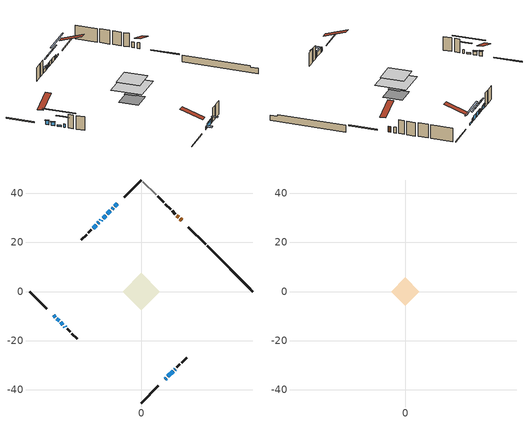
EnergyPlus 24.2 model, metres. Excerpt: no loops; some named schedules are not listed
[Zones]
conditioned space
 floor othersidecoefficients (Floor1 construction): -2.77,0 0,2.77 2.77,0 0,-2.77 z0.61
 floor adiabatic (AdiabaticFloorConstruction): -7.61,0 0,7.61 7.61,0 0,-7.61 z3.05
 floor foundation (Slab1 construction): -4.78,0 0,4.78 4.78,0 0,-4.78 z-1.83
 wall outside (RimJoist1 construction): 0,-45.35 6.96,-38.39 / -45.35,0 -38.39,-6.96 / 0,45.35 -6.96,38.39 / 26.16,19.19 19.2,26.15 z0.61:0.91
 wall outside (AdiabaticWallConstruction 1): 16.42,28.93 15.81,29.54 z0.61:2.64
 wall outside (AdiabaticWallConstruction): 9.74,-35.61 10.14,-35.21 / -17.22,28.14 -17.65,27.7 z0.61:1.53; 10.8,-34.56 12.95,-32.4 / -12.52,32.84 -13.81,31.54 / -14.47,30.89 -15.55,29.81 z0.61:2.13; -35.61,-9.74 -34.96,-10.39 / -16.2,29.15 -16.56,28.79 z0.61:2.14; -34.3,-11.05 -33.44,-11.91 / -11.33,34.02 -11.86,33.49 / -31.2,-14.16 -30.83,-14.52 / -18.31,27.05 -19.6,25.75 z0.61:1.83; -9.74,35.61 -10.68,34.67 / -32.79,-12.57 -31.85,-13.5 z0.61:1.17; 13.61,-31.74 13.79,-31.56 z0.61:2.64
 wall outside (Wall1 construction): 14.44,-30.91 15.73,-29.62 / -30.18,-15.17 -28.89,-16.46 / -20.26,25.1 -21.54,23.81 / 13.86,31.5 12.57,32.78 z0.61:5.49
 wall outside (Wall2 construction): 16.39,-28.97 18.5,-26.85 / -28.24,-17.11 -26.12,-19.23 / -22.2,23.15 -24.31,21.04 / 11.91,33.44 9.8,35.55 z0.61:5.49
 wall foundation (FoundationWall1 construction): 26.82,18.53,-1.83 26.82,18.53,0.61 43.5,1.85,0.61 43.5,1.85,0.05 45.35,0,0.05 45.35,0,-1.83
 wall othersidecoefficients (AdiabaticWallConstruction 1): 15.15,30.2 14.51,30.84 z0.61:2.64
 wall othersidecoefficients (Wall3 construction): 9.14,36.21 6.71,38.64 z0.61:5.49
 wall adiabatic (Wall4 construction): 6.05,39.3 0.66,44.7 z0.61:5.49
 window (WindowConstruction 9): 9.74,-35.61 10.14,-35.21 z0.61:1.52
 window (WindowConstruction 6): 10.8,-34.56 12.95,-32.4 z0.61:2.13
 window (WindowConstruction 7): -35.61,-9.74 -34.96,-10.39 z0.61:2.13
 window (WindowConstruction 8): -34.3,-11.05 -33.44,-11.91 z0.61:1.83
 window (WindowConstruction 12): -9.74,35.61 -10.68,34.67 z0.61:1.17
 window (WindowConstruction 13): -32.78,-12.57 -31.85,-13.5 z0.61:1.17
 window (WindowConstruction 10): 13.61,-31.74 13.79,-31.56 z0.61:2.64
 window (WindowConstruction 11): -11.33,34.02 -11.86,33.49 z0.61:1.83
 window (WindowConstruction): -12.52,32.84 -13.81,31.54 z0.61:2.13
 window (WindowConstruction 1): -14.47,30.89 -15.54,29.81 z0.61:2.13
 window (WindowConstruction 2): -16.2,29.15 -16.56,28.79 z0.61:2.13
 window (WindowConstruction 3): -31.2,-14.16 -30.84,-14.52 z0.61:1.83
 window (WindowConstruction 4): -17.22,28.13 -17.65,27.7 z0.61:1.52
 window (WindowConstruction 5): -18.31,27.05 -19.6,25.75 z0.61:1.83
 door (Door): 16.42,28.93 15.81,29.54 z0.61:2.64
 door inside (Door 1): 15.15,30.2 14.51,30.84 z0.61:2.64
 ceiling adiabatic (AdiabaticFloorConstruction): 0,-7.61 7.61,0 0,7.61 -7.61,0 z3.05
attic - vented
 floor to conditioned space (Floor2 construction Reversed): -5.72,0 0,5.72 5.72,0 0,-5.72 z5.49
 roof outside (Roof1 construction): 9.09,-36.26,5.49 3.51,-30.69,8.11 2.04,-32.16,8.11 7.62,-37.73,5.49; -36.26,-9.09,5.49 -30.69,-3.51,8.11 -32.16,-2.04,8.11 -37.73,-7.62,5.49; -9.09,36.26,5.49 -3.51,30.69,8.11 -2.04,32.16,8.11 -7.62,37.73,5.49; 17.07,28.28,5.49 11.5,22.7,8.11 12.97,21.24,8.11 18.54,26.81,5.49
shading: 10.35,-35 9.53,-35.82 11.04,-37.33 11.86,-36.51 z1.82; 13.09,-32.26 10.65,-34.7 10.94,-34.99 13.38,-32.55 z2.34; -34.82,-10.53 -35.75,-9.6 -36.04,-9.89 -35.11,-10.82 z2.34; -33.3,-12.05 -34.45,-10.91 -34.74,-11.2 -33.59,-12.34 z2.03; -14.27,31.08 -6.15,39.2 -6.44,39.49 -14.56,31.37 z6.25; -28.26,-17.09 -36.38,-8.97 -36.67,-9.27 -28.55,-17.38 z6.25; 14,-31.35 13.4,-31.96 14.9,-33.46 15.51,-32.86 z2.94; -15.68,29.68 -10.65,34.7 -10.94,34.99 -15.97,29.97 z4.77; -17.41,27.94 -12.6,32.75 -12.89,33.04 -17.7,28.23 z4.77; -18.43,26.92 -14.33,31.02 -14.63,31.31 -18.72,27.22 z4.77; -28.97,-16.38 -33.06,-12.29 -33.35,-12.58 -29.26,-16.67 z4.47; -17.79,27.56 -17.08,28.28 -17.37,28.57 -18.08,27.85 z1.73; -19.74,25.61 -18.16,27.19 -18.45,27.48 -20.03,25.9 z2.03
[Building]
Building 1: Terrain=Suburbs
[Site:Location]
Edmonton Intl AP_AB: Latitude {deg}=53.31; Longitude {deg}=-113.58; Time Zone {hr}=-7; Elevation {m}=723; Keep Site Location Information=Yes
[Site:GroundTemperature:Shallow]
-1.56185, -3.61833, -3.78302, -2.80711, 1.11059, 5.01004, 8.39065, 10.5322, 10.7141, 8.97234, 5.67794, 1.89811
[Site:WaterMainsTemperature]
Calculation Method=Schedule; Temperature Schedule=mains temperature schedule
[Material] Roughness=Rough; Thermal Absorptance=0.9
Name | Thickness {m} | Conductivity {W/m-K} | Density {kg/m3} | Specific Heat {J/kg-K} | Solar Absorptance | Visible Absorptance
asphalt or fiberglass shingles | 0.00635 | 0.162714 | 1121.4 | 1465.45 | 0.4 | 0.4
ceiling loosefill ins | 0.169333 | 0.0480833 | 16.02 | 1046.75 | 0.7 | 0.7
ceiling stud and cavity | 0.1397 | 0.0991714 | 65.682 | 1177.47 | 0.7 | 0.7
concrete 4.0 in. | 0.1016 | 1.803125 | 2242.8 | 837.4 | 0.7 | 0.7
concrete 8.0 in. | 0.2032 | 1.803125 | 2242.8 | 837.4 | 0.7 | 0.7
door material | 0.04445 | 0.053851 | 512.64 | 1214.23 | 0.7 | 0.7
door material 1 | 0.04445 | 0.060037 | 512.64 | 1214.23 | 0.7 | 0.7
exterior vertical ins | 0.07309 | 0.029427 | 32.04 | 1214.23 | 0.7 | 0.7
floor covering | 0.0127 | 0.0433444 | 54.468 | 1339.84 | 0.6 | 0.6
floor rigid ins; rim joist rigid ins; wall rigid ins | 0.051816 | 0.029427 | 32.04 | 1214.23 | 0.7 | 0.7
floor rigid ins 1; wall rigid ins 2 | 0.512978 | 0.029427 | 32.04 | 1214.23 | 0.7 | 0.7
floor stud and cavity | 0.1397 | 0.107811 | 92.3553 | 1139.71 | 0.7 | 0.7
floor stud and cavity 1 | 0.1397 | 1.75129 | 37.0049 | 1207.88 | 0.7 | 0.7
furniture material conditioned space 1 | 0.1524 | 0.115458 | 640.8 | 1214.23 | 0.6 | 0.6
gypsum board | 0.0127 | 0.160291 | 801 | 837.4 | 0.6 | 0.6
gypsum board 1 | 0.0127 | 0.160291 | 801 | 837.4 | 0.7 | 0.7
osb sheathing 0.5 in. | 0.0127 | 0.115458 | 512.64 | 1214.23 | 0.7 | 0.7
osb sheathing 0.75 in. | 0.01905 | 0.115458 | 512.64 | 1214.23 | 0.7 | 0.7
osb sheathing 2.0 in. | 0.0508 | 0.115458 | 512.64 | 1214.23 | 0.7 | 0.7
rim joist stud and cavity | 0.0508 | 0.0414762 | 125.044 | 1163.47 | 0.6 | 0.6
wall rigid ins 1 | 0.051816 | 0.029427 | 32.04 | 1214.23 | 0.4 | 0.4
wall stud and cavity | 0.1397 | 0.234041 | 139.0536 | 1170.24 | 0.7 | 0.7
wall stud and cavity 1 | 0.1397 | 0.222865 | 139.0536 | 1170.24 | 0.7 | 0.7
wall stud and cavity 2 | 0.1397 | 0.269365 | 139.0536 | 1170.24 | 0.7 | 0.7
wall stud and cavity 3 | 0.1397 | 0.176881 | 139.0536 | 1170.24 | 0.7 | 0.7
wall stud and cavity 4 | 0.0889 | 0.380278 | 52.3479 | 1209.89 | 0.7 | 0.7
wall stud and cavity 5 | 0.0889 | 0.391764 | 83.0341 | 1211.67 | 0.7 | 0.7
wood siding | 0.0254 | 0.102417 | 544.68 | 1172.36 | 0.4 | 0.4
wood siding 1; wood siding 2; wood siding 3 | 0.0254 | 0.102417 | 544.68 | 1172.36 | 0.7 | 0.7
[WindowMaterial:SimpleGlazingSystem]
Name | U-Factor {W/m2-K} | Solar Heat Gain Coefficient
WindowMaterial | 1.95153 | 0.46
WindowMaterial 1 | 1.97083 | 0.45
WindowMaterial 10 | 3.33639 | 0.51
WindowMaterial 11 | 3.310274 | 0.62
WindowMaterial 12 | 2.99401 | 0.52
WindowMaterial 2 | 2.2042 | 0.4
WindowMaterial 3 | 2.22464 | 0.4
WindowMaterial 4 | 3.0383 | 0.46
WindowMaterial 5 | 2.99685 | 0.54
WindowMaterial 6 | 2.95653 | 0.6
WindowMaterial 7 | 2.04862 | 0.44
WindowMaterial 8 | 2.98606 | 0.56
WindowMaterial 9 | 3.30687 | 0.6
[Construction]
AdiabaticFloorConstruction: floor stud and cavity 1, floor rigid ins 1, osb sheathing 0.75 in., floor covering
AdiabaticWallConstruction: wood siding 2, wall rigid ins 2, wall stud and cavity 4, gypsum board
AdiabaticWallConstruction 1: wood siding 3, wall rigid ins 2, wall stud and cavity 4, gypsum board
Door: door material
Door 1: door material 1
Floor1 construction: floor stud and cavity, floor rigid ins, osb sheathing 0.75 in., floor covering
Floor2 construction Reversed: gypsum board, ceiling stud and cavity, ceiling loosefill ins
FoundationWall1 construction: concrete 8.0 in., gypsum board 1
furniture construction conditioned space 1: furniture material conditioned space 1
PartitionWallConstruction: gypsum board, wall stud and cavity 5, gypsum board
RimJoist1 construction: wood siding 1, rim joist rigid ins, osb sheathing 2.0 in., rim joist stud and cavity
Roof1 construction: asphalt or fiberglass shingles
Slab1 construction: concrete 4.0 in.
Wall1 construction: wood siding, wall rigid ins, osb sheathing 0.5 in., wall stud and cavity, gypsum board
Wall2 construction: wood siding, wall rigid ins, osb sheathing 0.5 in., wall stud and cavity 1, gypsum board
Wall3 construction: wall rigid ins 1, osb sheathing 0.5 in., wall stud and cavity 2, gypsum board
Wall4 construction: wall rigid ins 1, osb sheathing 0.5 in., wall stud and cavity 3, gypsum board
WindowConstruction: WindowMaterial
WindowConstruction 1: WindowMaterial 1
WindowConstruction 10: WindowMaterial 10
WindowConstruction 11: WindowMaterial 11
WindowConstruction 12; WindowConstruction 13: WindowMaterial 12
WindowConstruction 2: WindowMaterial 2
WindowConstruction 3: WindowMaterial 3
WindowConstruction 4: WindowMaterial 4
WindowConstruction 5: WindowMaterial 5
WindowConstruction 6: WindowMaterial 6
WindowConstruction 7: WindowMaterial 7
WindowConstruction 8: WindowMaterial 8
WindowConstruction 9: WindowMaterial 9
[Zone] Multiplier=1; Part of Total Floor Area=Yes
Name | Volume {m3}
attic - vented | 27.939
conditioned space | 415.5
[Space]
Name | Zone | Volume {m3}
attic - vented 1 | attic - vented | 27.939
conditioned space 1 | conditioned space | 415.5
[ZoneInfiltration:EffectiveLeakageArea]
infil attic - vented 1: Zone or Space=attic - vented 1; Schedule=Always On Discrete; Effective Air Leakage Area {cm2}=2278.26; Stack Coefficient=0.000182719; Wind Coefficient=9.13297e-06
[ZoneMixing]
whole house fan mix: Zone or Space=attic - vented; Schedule=Always On Continuous; Design Flow Rate Calculation Method=Flow/Zone; Design Flow Rate {m3/s}=0; Source Zone or Space=conditioned space
[SurfaceProperty:OtherSideCoefficients]
other non-freezing space: Combined Convective/Radiative Film Coefficient {W/m2-K}=8.35; Constant Temperature Coefficient=1; External Dry-Bulb Temperature Coefficient=0; Ground Temperature Coefficient=0; Wind Speed Coefficient=0; Zone Air Temperature Coefficient=0; Constant Temperature Schedule=other non-freezing space; Previous Other Side Temperature Coefficient=0
[SurfaceProperty:ExposedFoundationPerimeter]
Slab1: Exposed Perimeter Calculation Method=TotalExposedPerimeter; Total Exposed Perimeter {m}=26.21
[InternalMass] Zone or ZoneList=conditioned space; Space or SpaceList=conditioned space 1
Name | Construction | Surface Area {m2}
furniture mass conditioned space 1 | furniture construction conditioned space 1 | 70.6878
partition wall mass | PartitionWallConstruction | 176.72
[Lights]
interior lighting: Zone or ZoneList or Space or SpaceList=conditioned space 1; Schedule=interior lighting schedule; Design Level Calculation Method=LightingLevel; Lighting Level {W}=343.2; Return Air Fraction=0; Fraction Radiant=0.6; Fraction Visible=0.2; Fraction Replaceable=1
[People]
occupants: Zone or ZoneList or Space or SpaceList=conditioned space 1; Number of People Schedule=occupants schedule; Number of People Calculation Method=People; Number of People=3; Fraction Radiant=0.314171; Sensible Heat Fraction=0.56303; Activity Level Schedule=occupants activity schedule; Carbon Dioxide Generation Rate {m3/s-W}=0; Enable ASHRAE 55 Comfort Warnings=No; Mean Radiant Temperature Calculation Type=EnclosureAveraged
[ElectricEquipment] Zone or ZoneList or Space or SpaceList=conditioned space 1; Design Level Calculation Method=EquipmentLevel
Name | Schedule | Design Level {W} | Fraction Latent | Fraction Radiant | Fraction Lost
clothes dryer | clothes dryer schedule | 140.772 | 0.015 | 0.081 | 0.85
clothes washer | clothes washer schedule | 32.1985 | 0.03 | 0.162 | 0.7
cooking range | cooking range schedule | 208.969 | 0.08 | 0.432 | 0.2
dishwasher | dishwasher schedule | 66.8632 | 0.3 | 0.18 | 0.4
fridge | fridge schedule | 72.9452 | 0 | 0.6 | 0
mech vent bath fan 0 | mech vent bath fan 0 schedule | 50.2 | 0 | 0 | 1
mech vent bath fan 1 | mech vent bath fan 1 schedule | 50.2 | 0 | 0 | 1
mech vent house fan | mech vent house fan schedule | 0 | 0 | 0 | 1
mech vent house fan cfis | mech vent house fan cfis schedule | 0 | 0 | 0 | 0
mech vent range fan 0 | mech vent range fan 0 schedule | 57 | 0 | 0 | 1
misc plug loads | misc plug loads schedule | 494.7 | 0.045 | 0.513 | 0.1
whole house fan | Always On Discrete | 0 | 0 | 0 | 1
[OtherEquipment] Zone or ZoneList or Space or SpaceList=conditioned space 1; Design Level Calculation Method=EquipmentLevel
Name | Fuel Type | Schedule | Design Level {W} | Fraction Latent | Fraction Radiant | Fraction Lost
clothes dryer 1 | Electricity | clothes dryer schedule | 0 | 0.015 | 0.081 | 0.85
cooking range 1 | Electricity | cooking range schedule | 0 | 0.08 | 0.432 | 0.2
general water use latent | None | general water use schedule | 59.3978 | 1 | 0 | 0
general water use sensible | None | general water use schedule | -58.539 | 0 | 0.6 | 0
mech vent house fan latent load | None | Always On Discrete | 0 | 1 | 0 | 0
mech vent house fan sensible load | None | Always On Discrete | 0 | 0 | 0 | 0
water heater energy adjustment1 | NaturalGas | Always On Discrete | 0.01 | 0 | 0 | 1
[ZoneInfiltration:DesignFlowRate] Zone or ZoneList or Space or SpaceList=conditioned space 1; Schedule=Always On Discrete; Design Flow Rate Calculation Method=Flow/Zone; Design Flow Rate {m3/s}=0
infil flow; natural vent flow; whole house fan flow
[Foundation:Kiva]
Foundation Kiva 1: Initial Indoor Air Temperature {C}=18; Wall Height Above Grade {m}=0.609996; Wall Depth Below Slab {m}=0.2032; Custom Block Material Name 1=exterior vertical ins; Custom Block Depth 1 {m}=2.43998; Custom Block X Position 1 {m}=0.2159; Custom Block Z Position 1 {m}=0
[Foundation:Kiva:Settings]
Soil Conductivity {W/m-K}=0.849921; Soil Density {kg/m3}=1842.3; Soil Specific Heat {J/kg-K}=418.7; Ground Solar Absorptivity=0.9; Ground Thermal Absorptivity=0.9; Ground Surface Roughness {m}=0.03; Far-Field Width {m}=40; Deep-Ground Boundary Condition=ZeroFlux; Deep-Ground Depth {m}=40; Minimum Cell Dimension {m}=0.2; Maximum Cell Growth Coefficient=3; Simulation Timestep=Timestep
[Exterior:Lights]
exterior lighting: Schedule=exterior lighting schedule; Design Level {W}=75.6
[Schedule:Constant]
Name | Hourly Value
Always On Continuous; mech vent house fan schedule; mech vent house fan cfis schedule; Always On Discrete | 1
other non-freezing space; fridge schedule | 0
occupants activity schedule | 117.228
[Schedule:Week:Daily]
interior lighting schedule Week Rule - Jan1-Jan27: interior lighting schedule day, interior lighting schedule day, interior lighting schedule day, interior lighting schedule day, interior lighting schedule day, interior lighting schedule day, interior lighting schedule day, interior lighting schedule default day, interior lighting schedule default day, interior lighting schedule default day, interior lighting schedule default day, interior lighting schedule default day
interior lighting schedule Week Rule - Jan28-Feb3: interior lighting schedule day, interior lighting schedule day, interior lighting schedule day, interior lighting schedule day, interior lighting schedule day 1, interior lighting schedule day 1, interior lighting schedule day 1, interior lighting schedule default day, interior lighting schedule default day, interior lighting schedule default day, interior lighting schedule default day, interior lighting schedule default day
interior lighting schedule Week Rule - Feb4-Feb24: interior lighting schedule day 1, interior lighting schedule day 1, interior lighting schedule day 1, interior lighting schedule day 1, interior lighting schedule day 1, interior lighting schedule day 1, interior lighting schedule day 1, interior lighting schedule default day, interior lighting schedule default day, interior lighting schedule default day, interior lighting schedule default day, interior lighting schedule default day
interior lighting schedule Week Rule - Feb25-Mar3: interior lighting schedule day 1, interior lighting schedule day 1, interior lighting schedule day 1, interior lighting schedule day 1, interior lighting schedule day 2, interior lighting schedule day 2, interior lighting schedule day 2, interior lighting schedule default day, interior lighting schedule default day, interior lighting schedule default day, interior lighting schedule default day, interior lighting schedule default day
interior lighting schedule Week Rule - Mar4-Mar31: interior lighting schedule day 2, interior lighting schedule day 2, interior lighting schedule day 2, interior lighting schedule day 2, interior lighting schedule day 2, interior lighting schedule day 2, interior lighting schedule day 2, interior lighting schedule default day, interior lighting schedule default day, interior lighting schedule default day, interior lighting schedule default day, interior lighting schedule default day
interior lighting schedule Week Rule - Apr1-Apr28: interior lighting schedule day 3, interior lighting schedule day 3, interior lighting schedule day 3, interior lighting schedule day 3, interior lighting schedule day 3, interior lighting schedule day 3, interior lighting schedule day 3, interior lighting schedule default day, interior lighting schedule default day, interior lighting schedule default day, interior lighting schedule default day, interior lighting schedule default day
interior lighting schedule Week Rule - Apr29-May5: interior lighting schedule day 3, interior lighting schedule day 3, interior lighting schedule day 4, interior lighting schedule day 4, interior lighting schedule day 4, interior lighting schedule day 4, interior lighting schedule day 4, interior lighting schedule default day, interior lighting schedule default day, interior lighting schedule default day, interior lighting schedule default day, interior lighting schedule default day
interior lighting schedule Week Rule - May6-May26: interior lighting schedule day 4, interior lighting schedule day 4, interior lighting schedule day 4, interior lighting schedule day 4, interior lighting schedule day 4, interior lighting schedule day 4, interior lighting schedule day 4, interior lighting schedule default day, interior lighting schedule default day, interior lighting schedule default day, interior lighting schedule default day, interior lighting schedule default day
interior lighting schedule Week Rule - May27-Jun2: interior lighting schedule day 4, interior lighting schedule day 4, interior lighting schedule day 4, interior lighting schedule day 4, interior lighting schedule day 4, interior lighting schedule day 5, interior lighting schedule day 5, interior lighting schedule default day, interior lighting schedule default day, interior lighting schedule default day, interior lighting schedule default day, interior lighting schedule default day
interior lighting schedule Week Rule - Jun3-Jun30: interior lighting schedule day 5, interior lighting schedule day 5, interior lighting schedule day 5, interior lighting schedule day 5, interior lighting schedule day 5, interior lighting schedule day 5, interior lighting schedule day 5, interior lighting schedule default day, interior lighting schedule default day, interior lighting schedule default day, interior lighting schedule default day, interior lighting schedule default day
interior lighting schedule Week Rule - Jul1-Jul28: interior lighting schedule day 6, interior lighting schedule day 6, interior lighting schedule day 6, interior lighting schedule day 6, interior lighting schedule day 6, interior lighting schedule day 6, interior lighting schedule day 6, interior lighting schedule default day, interior lighting schedule default day, interior lighting schedule default day, interior lighting schedule default day, interior lighting schedule default day
interior lighting schedule Week Rule - Jul29-Aug4: interior lighting schedule day 6, interior lighting schedule day 6, interior lighting schedule day 6, interior lighting schedule day 7, interior lighting schedule day 7, interior lighting schedule day 7, interior lighting schedule day 7, interior lighting schedule default day, interior lighting schedule default day, interior lighting schedule default day, interior lighting schedule default day, interior lighting schedule default day
interior lighting schedule Week Rule - Aug5-Aug25: interior lighting schedule day 7, interior lighting schedule day 7, interior lighting schedule day 7, interior lighting schedule day 7, interior lighting schedule day 7, interior lighting schedule day 7, interior lighting schedule day 7, interior lighting schedule default day, interior lighting schedule default day, interior lighting schedule default day, interior lighting schedule default day, interior lighting schedule default day
interior lighting schedule Week Rule - Aug26-Sep1: interior lighting schedule day 7, interior lighting schedule day 7, interior lighting schedule day 7, interior lighting schedule day 7, interior lighting schedule day 7, interior lighting schedule day 7, interior lighting schedule day 8, interior lighting schedule default day, interior lighting schedule default day, interior lighting schedule default day, interior lighting schedule default day, interior lighting schedule default day
interior lighting schedule Week Rule - Sep2-Sep29: interior lighting schedule day 8, interior lighting schedule day 8, interior lighting schedule day 8, interior lighting schedule day 8, interior lighting schedule day 8, interior lighting schedule day 8, interior lighting schedule day 8, interior lighting schedule default day, interior lighting schedule default day, interior lighting schedule default day, interior lighting schedule default day, interior lighting schedule default day
interior lighting schedule Week Rule - Sep30-Oct6: interior lighting schedule day 8, interior lighting schedule day 9, interior lighting schedule day 9, interior lighting schedule day 9, interior lighting schedule day 9, interior lighting schedule day 9, interior lighting schedule day 9, interior lighting schedule default day, interior lighting schedule default day, interior lighting schedule default day, interior lighting schedule default day, interior lighting schedule default day
interior lighting schedule Week Rule - Oct7-Oct27: interior lighting schedule day 9, interior lighting schedule day 9, interior lighting schedule day 9, interior lighting schedule day 9, interior lighting schedule day 9, interior lighting schedule day 9, interior lighting schedule day 9, interior lighting schedule default day, interior lighting schedule default day, interior lighting schedule default day, interior lighting schedule default day, interior lighting schedule default day
interior lighting schedule Week Rule - Oct28-Nov3: interior lighting schedule day 9, interior lighting schedule day 9, interior lighting schedule day 9, interior lighting schedule day 9, interior lighting schedule day 10, interior lighting schedule day 10, interior lighting schedule day 10, interior lighting schedule default day, interior lighting schedule default day, interior lighting schedule default day, interior lighting schedule default day, interior lighting schedule default day
interior lighting schedule Week Rule - Nov4-Nov24: interior lighting schedule day 10, interior lighting schedule day 10, interior lighting schedule day 10, interior lighting schedule day 10, interior lighting schedule day 10, interior lighting schedule day 10, interior lighting schedule day 10, interior lighting schedule default day, interior lighting schedule default day, interior lighting schedule default day, interior lighting schedule default day, interior lighting schedule default day
interior lighting schedule Week Rule - Nov25-Dec1: interior lighting schedule day 10, interior lighting schedule day 10, interior lighting schedule day 10, interior lighting schedule day 10, interior lighting schedule day 10, interior lighting schedule day 10, interior lighting schedule day 11, interior lighting schedule default day, interior lighting schedule default day, interior lighting schedule default day, interior lighting schedule default day, interior lighting schedule default day
interior lighting schedule Week Rule - Dec2-Dec31: interior lighting schedule day 11, interior lighting schedule day 11, interior lighting schedule day 11, interior lighting schedule day 11, interior lighting schedule day 11, interior lighting schedule day 11, interior lighting schedule day 11, interior lighting schedule default day, interior lighting schedule default day, interior lighting schedule default day, interior lighting schedule default day, interior lighting schedule default day
occupants schedule Week Rule - Jan1-Dec31: occupants schedule day, occupants schedule day, occupants schedule day, occupants schedule day, occupants schedule day, occupants schedule day, occupants schedule day, occupants schedule default day, occupants schedule default day, occupants schedule default day, occupants schedule default day, occupants schedule default day
clothes dryer schedule Week Rule - Jan1-Dec31: clothes dryer schedule day, clothes dryer schedule day, clothes dryer schedule day, clothes dryer schedule day, clothes dryer schedule day, clothes dryer schedule day, clothes dryer schedule day, clothes dryer schedule default day, clothes dryer schedule default day, clothes dryer schedule default day, clothes dryer schedule default day, clothes dryer schedule default day
clothes washer schedule Week Rule - Jan1-Dec31: clothes washer schedule day, clothes washer schedule day, clothes washer schedule day, clothes washer schedule day, clothes washer schedule day, clothes washer schedule day, clothes washer schedule day, clothes washer schedule default day, clothes washer schedule default day, clothes washer schedule default day, clothes washer schedule default day, clothes washer schedule default day
cooking range schedule Week Rule - Jan1-Dec31: cooking range schedule day, cooking range schedule day, cooking range schedule day, cooking range schedule day, cooking range schedule day, cooking range schedule day, cooking range schedule day, cooking range schedule default day, cooking range schedule default day, cooking range schedule default day, cooking range schedule default day, cooking range schedule default day
dishwasher schedule Week Rule - Jan1-Dec31: dishwasher schedule day, dishwasher schedule day, dishwasher schedule day, dishwasher schedule day, dishwasher schedule day, dishwasher schedule day, dishwasher schedule day, dishwasher schedule default day, dishwasher schedule default day, dishwasher schedule default day, dishwasher schedule default day, dishwasher schedule default day
mech vent bath fan 0 schedule Week Rule - Jan1-Dec31: mech vent bath fan 0 schedule day, mech vent bath fan 0 schedule day, mech vent bath fan 0 schedule day, mech vent bath fan 0 schedule day, mech vent bath fan 0 schedule day, mech vent bath fan 0 schedule day, mech vent bath fan 0 schedule day, mech vent bath fan 0 schedule default day, mech vent bath fan 0 schedule default day, mech vent bath fan 0 schedule default day, mech vent bath fan 0 schedule default day, mech vent bath fan 0 schedule default day
mech vent bath fan 1 schedule Week Rule - Jan1-Dec31: mech vent bath fan 1 schedule day, mech vent bath fan 1 schedule day, mech vent bath fan 1 schedule day, mech vent bath fan 1 schedule day, mech vent bath fan 1 schedule day, mech vent bath fan 1 schedule day, mech vent bath fan 1 schedule day, mech vent bath fan 1 schedule default day, mech vent bath fan 1 schedule default day, mech vent bath fan 1 schedule default day, mech vent bath fan 1 schedule default day, mech vent bath fan 1 schedule default day
mech vent range fan 0 schedule Week Rule - Jan1-Dec31: mech vent range fan 0 schedule day, mech vent range fan 0 schedule day, mech vent range fan 0 schedule day, mech vent range fan 0 schedule day, mech vent range fan 0 schedule day, mech vent range fan 0 schedule day, mech vent range fan 0 schedule day, mech vent range fan 0 schedule default day, mech vent range fan 0 schedule default day, mech vent range fan 0 schedule default day, mech vent range fan 0 schedule default day, mech vent range fan 0 schedule default day
misc plug loads schedule Week Rule - Jan1-Dec31: misc plug loads schedule day, misc plug loads schedule day, misc plug loads schedule day, misc plug loads schedule day, misc plug loads schedule day, misc plug loads schedule day, misc plug loads schedule day, misc plug loads schedule default day, misc plug loads schedule default day, misc plug loads schedule default day, misc plug loads schedule default day, misc plug loads schedule default day
general water use schedule Week Rule - Jan1-Dec31: general water use schedule day, general water use schedule day, general water use schedule day, general water use schedule day, general water use schedule day, general water use schedule day, general water use schedule day, general water use schedule default day, general water use schedule default day, general water use schedule default day, general water use schedule default day, general water use schedule default day
exterior lighting schedule Week Rule - Jan1-Jan27: exterior lighting schedule day, exterior lighting schedule day, exterior lighting schedule day, exterior lighting schedule day, exterior lighting schedule day, exterior lighting schedule day, exterior lighting schedule day, exterior lighting schedule default day, exterior lighting schedule default day, exterior lighting schedule default day, exterior lighting schedule default day, exterior lighting schedule default day
exterior lighting schedule Week Rule - Jan28-Feb3: exterior lighting schedule day, exterior lighting schedule day, exterior lighting schedule day, exterior lighting schedule day, exterior lighting schedule day 1, exterior lighting schedule day 1, exterior lighting schedule day 1, exterior lighting schedule default day, exterior lighting schedule default day, exterior lighting schedule default day, exterior lighting schedule default day, exterior lighting schedule default day
exterior lighting schedule Week Rule - Feb4-Feb24: exterior lighting schedule day 1, exterior lighting schedule day 1, exterior lighting schedule day 1, exterior lighting schedule day 1, exterior lighting schedule day 1, exterior lighting schedule day 1, exterior lighting schedule day 1, exterior lighting schedule default day, exterior lighting schedule default day, exterior lighting schedule default day, exterior lighting schedule default day, exterior lighting schedule default day
exterior lighting schedule Week Rule - Feb25-Mar3: exterior lighting schedule day 1, exterior lighting schedule day 1, exterior lighting schedule day 1, exterior lighting schedule day 1, exterior lighting schedule day 2, exterior lighting schedule day 2, exterior lighting schedule day 2, exterior lighting schedule default day, exterior lighting schedule default day, exterior lighting schedule default day, exterior lighting schedule default day, exterior lighting schedule default day
exterior lighting schedule Week Rule - Mar4-Mar31: exterior lighting schedule day 2, exterior lighting schedule day 2, exterior lighting schedule day 2, exterior lighting schedule day 2, exterior lighting schedule day 2, exterior lighting schedule day 2, exterior lighting schedule day 2, exterior lighting schedule default day, exterior lighting schedule default day, exterior lighting schedule default day, exterior lighting schedule default day, exterior lighting schedule default day
exterior lighting schedule Week Rule - Apr1-Apr28: exterior lighting schedule day 3, exterior lighting schedule day 3, exterior lighting schedule day 3, exterior lighting schedule day 3, exterior lighting schedule day 3, exterior lighting schedule day 3, exterior lighting schedule day 3, exterior lighting schedule default day, exterior lighting schedule default day, exterior lighting schedule default day, exterior lighting schedule default day, exterior lighting schedule default day
exterior lighting schedule Week Rule - Apr29-May5: exterior lighting schedule day 3, exterior lighting schedule day 3, exterior lighting schedule day 4, exterior lighting schedule day 4, exterior lighting schedule day 4, exterior lighting schedule day 4, exterior lighting schedule day 4, exterior lighting schedule default day, exterior lighting schedule default day, exterior lighting schedule default day, exterior lighting schedule default day, exterior lighting schedule default day
exterior lighting schedule Week Rule - May6-May26: exterior lighting schedule day 4, exterior lighting schedule day 4, exterior lighting schedule day 4, exterior lighting schedule day 4, exterior lighting schedule day 4, exterior lighting schedule day 4, exterior lighting schedule day 4, exterior lighting schedule default day, exterior lighting schedule default day, exterior lighting schedule default day, exterior lighting schedule default day, exterior lighting schedule default day
exterior lighting schedule Week Rule - May27-Jun2: exterior lighting schedule day 4, exterior lighting schedule day 4, exterior lighting schedule day 4, exterior lighting schedule day 4, exterior lighting schedule day 4, exterior lighting schedule day 5, exterior lighting schedule day 5, exterior lighting schedule default day, exterior lighting schedule default day, exterior lighting schedule default day, exterior lighting schedule default day, exterior lighting schedule default day
exterior lighting schedule Week Rule - Jun3-Jun30: exterior lighting schedule day 5, exterior lighting schedule day 5, exterior lighting schedule day 5, exterior lighting schedule day 5, exterior lighting schedule day 5, exterior lighting schedule day 5, exterior lighting schedule day 5, exterior lighting schedule default day, exterior lighting schedule default day, exterior lighting schedule default day, exterior lighting schedule default day, exterior lighting schedule default day
exterior lighting schedule Week Rule - Jul1-Jul28: exterior lighting schedule day 6, exterior lighting schedule day 6, exterior lighting schedule day 6, exterior lighting schedule day 6, exterior lighting schedule day 6, exterior lighting schedule day 6, exterior lighting schedule day 6, exterior lighting schedule default day, exterior lighting schedule default day, exterior lighting schedule default day, exterior lighting schedule default day, exterior lighting schedule default day
exterior lighting schedule Week Rule - Jul29-Aug4: exterior lighting schedule day 6, exterior lighting schedule day 6, exterior lighting schedule day 6, exterior lighting schedule day 7, exterior lighting schedule day 7, exterior lighting schedule day 7, exterior lighting schedule day 7, exterior lighting schedule default day, exterior lighting schedule default day, exterior lighting schedule default day, exterior lighting schedule default day, exterior lighting schedule default day
exterior lighting schedule Week Rule - Aug5-Aug25: exterior lighting schedule day 7, exterior lighting schedule day 7, exterior lighting schedule day 7, exterior lighting schedule day 7, exterior lighting schedule day 7, exterior lighting schedule day 7, exterior lighting schedule day 7, exterior lighting schedule default day, exterior lighting schedule default day, exterior lighting schedule default day, exterior lighting schedule default day, exterior lighting schedule default day
[Schedule:Year]
interior lighting schedule: interior lighting schedule Week Rule - Jan1-Jan27, 1, 1, 1, 27, interior lighting schedule Week Rule - Jan28-Feb3, 1, 28, 2, 3, interior lighting schedule Week Rule - Feb4-Feb24, 2, 4, 2, 24, interior lighting schedule Week Rule - Feb25-Mar3, 2, 25, 3, 3, interior lighting schedule Week Rule - Mar4-Mar31, 3, 4, 3, 31, interior lighting schedule Week Rule - Apr1-Apr28, 4, 1, 4, 28, interior lighting schedule Week Rule - Apr29-May5, 4, 29, 5, 5, interior lighting schedule Week Rule - May6-May26, 5, 6, 5, 26, interior lighting schedule Week Rule - May27-Jun2, 5, 27, 6, 2, interior lighting schedule Week Rule - Jun3-Jun30, 6, 3, 6, 30, interior lighting schedule Week Rule - Jul1-Jul28, 7, 1, 7, 28, interior lighting schedule Week Rule - Jul29-Aug4, 7, 29, 8, 4, interior lighting schedule Week Rule - Aug5-Aug25, 8, 5, 8, 25, interior lighting schedule Week Rule - Aug26-Sep1, 8, 26, 9, 1, interior lighting schedule Week Rule - Sep2-Sep29, 9, 2, 9, 29, interior lighting schedule Week Rule - Sep30-Oct6, 9, 30, 10, 6, interior lighting schedule Week Rule - Oct7-Oct27, 10, 7, 10, 27, interior lighting schedule Week Rule - Oct28-Nov3, 10, 28, 11, 3, interior lighting schedule Week Rule - Nov4-Nov24, 11, 4, 11, 24, interior lighting schedule Week Rule - Nov25-Dec1, 11, 25, 12, 1, interior lighting schedule Week Rule - Dec2-Dec31, 12, 2, 12, 31
occupants schedule: occupants schedule Week Rule - Jan1-Dec31, 1, 1, 12, 31
clothes dryer schedule: clothes dryer schedule Week Rule - Jan1-Dec31, 1, 1, 12, 31
clothes washer schedule: clothes washer schedule Week Rule - Jan1-Dec31, 1, 1, 12, 31
cooking range schedule: cooking range schedule Week Rule - Jan1-Dec31, 1, 1, 12, 31
dishwasher schedule: dishwasher schedule Week Rule - Jan1-Dec31, 1, 1, 12, 31
mech vent bath fan 0 schedule: mech vent bath fan 0 schedule Week Rule - Jan1-Dec31, 1, 1, 12, 31
mech vent bath fan 1 schedule: mech vent bath fan 1 schedule Week Rule - Jan1-Dec31, 1, 1, 12, 31
mech vent range fan 0 schedule: mech vent range fan 0 schedule Week Rule - Jan1-Dec31, 1, 1, 12, 31
misc plug loads schedule: misc plug loads schedule Week Rule - Jan1-Dec31, 1, 1, 12, 31
general water use schedule: general water use schedule Week Rule - Jan1-Dec31, 1, 1, 12, 31
exterior lighting schedule: exterior lighting schedule Week Rule - Jan1-Jan27, 1, 1, 1, 27, exterior lighting schedule Week Rule - Jan28-Feb3, 1, 28, 2, 3, exterior lighting schedule Week Rule - Feb4-Feb24, 2, 4, 2, 24, exterior lighting schedule Week Rule - Feb25-Mar3, 2, 25, 3, 3, exterior lighting schedule Week Rule - Mar4-Mar31, 3, 4, 3, 31, exterior lighting schedule Week Rule - Apr1-Apr28, 4, 1, 4, 28, exterior lighting schedule Week Rule - Apr29-May5, 4, 29, 5, 5, exterior lighting schedule Week Rule - May6-May26, 5, 6, 5, 26, exterior lighting schedule Week Rule - May27-Jun2, 5, 27, 6, 2, exterior lighting schedule Week Rule - Jun3-Jun30, 6, 3, 6, 30, exterior lighting schedule Week Rule - Jul1-Jul28, 7, 1, 7, 28, exterior lighting schedule Week Rule - Jul29-Aug4, 7, 29, 8, 4, exterior lighting schedule Week Rule - Aug5-Aug25, 8, 5, 8, 25, exterior lighting schedule Week Rule - Aug26-Sep1, 8, 26, 9, 1, exterior lighting schedule Week Rule - Sep2-Sep29, 9, 2, 9, 29, exterior lighting schedule Week Rule - Sep30-Oct6, 9, 30, 10, 6, exterior lighting schedule Week Rule - Oct7-Oct27, 10, 7, 10, 27, exterior lighting schedule Week Rule - Oct28-Nov3, 10, 28, 11, 3, exterior lighting schedule Week Rule - Nov4-Nov24, 11, 4, 11, 24, exterior lighting schedule Week Rule - Nov25-Dec1, 11, 25, 12, 1, exterior lighting schedule Week Rule - Dec2-Dec31, 12, 2, 12, 31
[Schedule:Compact]
mains temperature schedule: Through: 01/01, For: AllDays, Until: 24:00, 3.97167, Through: 01/02, For: AllDays, Until: 24:00, 3.90778, Through: 01/03, For: AllDays, Until: 24:00, 3.84556, Through: 01/04, For: AllDays, Until: 24:00, 3.78389, Through: 01/05, For: AllDays, Until: 24:00, 3.72278, Through: 01/06, For: AllDays, Until: 24:00, 3.66278, Through: 01/07, For: AllDays, Until: 24:00, 3.60389, Through: 01/08, For: AllDays, Until: 24:00, 3.54556, Through: 01/09, For: AllDays, Until: 24:00, 3.48833, Through: 01/10, For: AllDays, Until: 24:00, 3.43167, Through: 01/11, For: AllDays, Until: 24:00, 3.37611, Through: 01/12, For: AllDays, Until: 24:00, 3.32167, Through: 01/13, For: AllDays, Until: 24:00, 3.26833, Through: 01/14, For: AllDays, Until: 24:00, 3.21556, Through: 01/15, For: AllDays, Until: 24:00, 3.16444, Through: 01/16, For: AllDays, Until: 24:00, 3.11389, Through: 01/17, For: AllDays, Until: 24:00, 3.06444, Through: 01/18, For: AllDays, Until: 24:00, 3.01611, Through: 01/19, For: AllDays, Until: 24:00, 2.96889, Through: 01/20, For: AllDays, Until: 24:00, 2.92278, Through: 01/21, For: AllDays, Until: 24:00, 2.87722, Through: 01/22, For: AllDays, Until: 24:00, 2.83333, Through: 01/23, For: AllDays, Until: 24:00, 2.79056, Through: 01/24, For: AllDays, Until: 24:00, 2.74889, Through: 01/25, For: AllDays, Until: 24:00, 2.70833, Through: 01/26, For: AllDays, Until: 24:00, 2.66889, Through: 01/27, For: AllDays, Until: 24:00, 2.63056, Through: 01/28, For: AllDays, Until: 24:00, 2.59333, Through: 01/29, For: AllDays, Until: 24:00, 2.55778, Through: 01/30, For: AllDays, Until: 24:00, 2.52278, Through: 01/31, For: AllDays, Until: 24:00, 2.48944, Through: 02/01, For: AllDays, Until: 24:00, 2.45722, Through: 02/02, For: AllDays, Until: 24:00, 2.42611, Through: 02/03, For: AllDays, Until: 24:00, 2.39667, Through: 02/04, For: AllDays, Until: 24:00, 2.36833, Through: 02/05, For: AllDays, Until: 24:00, 2.34111, Through: 02/06, For: AllDays, Until: 24:00, 2.315, Through: 02/07, For: AllDays, Until: 24:00, 2.29056, Through: 02/08, For: AllDays, Until: 24:00, 2.26722, Through: 02/09, For: AllDays, Until: 24:00, 2.245, Through: 02/10, For: AllDays, Until: 24:00, 2.22444, Through: 02/11, For: AllDays, Until: 24:00, 2.20444, Through: 02/12, For: AllDays, Until: 24:00, 2.18667, Through: 02/13, For: AllDays, Until: 24:00, 2.17, Through: 02/14, For: AllDays, Until: 24:00, 2.15444, Through: 02/15, For: AllDays, Until: 24:00, 2.14, Through: 02/16, For: AllDays, Until: 24:00, 2.12722, Through: 02/17, For: AllDays, Until: 24:00, 2.11556, Through: 02/18, For: AllDays, Until: 24:00, 2.10556, Through: 02/19, For: AllDays, Until: 24:00, 2.09667, Through: 02/20, For: AllDays, Until: 24:00, 2.08889, Through: 02/21, For: AllDays, Until: 24:00, 2.08278, Through: 02/22, For: AllDays, Until: 24:00, 2.07833, Through: 02/23, For: AllDays, Until: 24:00, 2.07444, Through: 02/24, For: AllDays, Until: 24:00, 2.07278, Through: 02/25, For: AllDays, Until: 24:00, 2.07167, Through: 02/26, For: AllDays, Until: 24:00, 2.07222, Through: 02/27, For: AllDays, Until: 24:00, 2.07444, Through: 02/28, For: AllDays, Until: 24:00, 2.07778, Through: 03/01, For: AllDays, Until: 24:00, 2.08222, Through: 03/02, For: AllDays, Until: 24:00, 2.08833, Through: 03/03, For: AllDays, Until: 24:00, 2.09556, Through: 03/04, For: AllDays, Until: 24:00, 2.10444, Through: 03/05, For: AllDays, Until: 24:00, 2.11444, Through: 03/06, For: AllDays, Until: 24:00, 2.12556, Through: 03/07, For: AllDays, Until: 24:00, 2.13833, Through: 03/08, For: AllDays, Until: 24:00, 2.15278, Through: 03/09, For: AllDays, Until: 24:00, 2.16778, Through: 03/10, For: AllDays, Until: 24:00, 2.18444, Through: 03/11, For: AllDays, Until: 24:00, 2.20278, Through: 03/12, For: AllDays, Until: 24:00, 2.22167, Through: 03/13, For: AllDays, Until: 24:00, 2.24278, Through: 03/14, For: AllDays, Until: 24:00, 2.26444, Through: 03/15, For: AllDays, Until: 24:00, 2.28778, Through: 03/16, For: AllDays, Until: 24:00, 2.31222, Through: 03/17, For: AllDays, Until: 24:00, 2.33778, Through: 03/18, For: AllDays, Until: 24:00, 2.365, Through: 03/19, For: AllDays, Until: 24:00, 2.39333, Through: 03/20, For: AllDays, Until: 24:00, 2.42278, Through: 03/21, For: AllDays, Until: 24:00, 2.45389, Through: 03/22, For: AllDays, Until: 24:00, 2.48611, Through: 03/23, For: AllDays, Until: 24:00, 2.51889, Through: 03/24, For: AllDays, Until: 24:00, 2.55389, Through: 03/25, For: AllDays, Until: 24:00, 2.58944, Through: 03/26, For: AllDays, Until: 24:00, 2.62611, Through: 03/27, For: AllDays, Until: 24:00, 2.66444, Through: 03/28, For: AllDays, Until: 24:00, 2.70389, Through: 03/29, For: AllDays, Until: 24:00, 2.74389, Through: 03/30, For: AllDays, Until: 24:00, 2.78556, Through: 03/31, For: AllDays, Until: 24:00, 2.82833, Through: 04/01, For: AllDays, Until: 24:00, 2.87222, Through: 04/02, For: AllDays, Until: 24:00, 2.91722, Through: 04/03, For: AllDays, Until: 24:00, 2.96333, Through: 04/04, For: AllDays, Until: 24:00, 3.01056, Through: 04/05, For: AllDays, Until: 24:00, 3.05889, Through: 04/06, For: AllDays, Until: 24:00, 3.10833, Through: 04/07, For: AllDays, Until: 24:00, 3.15833, Through: 04/08, For: AllDays, Until: 24:00, 3.21, Through: 04/09, For: AllDays, Until: 24:00, 3.26222, Through: 04/10, For: AllDays, Until: 24:00, 3.31556, Through: 04/11, For: AllDays, Until: 24:00, 3.37, Through: 04/12, For: AllDays, Until: 24:00, 3.42556, Through: 04/13, For: AllDays, Until: 24:00, 3.48167, Through: 04/14, For: AllDays, Until: 24:00, 3.53889, Through: 04/15, For: AllDays, Until: 24:00, 3.59722, Through: 04/16, For: AllDays, Until: 24:00, 3.65611, Through: 04/17, For: AllDays, Until: 24:00, 3.71611, Through: 04/18, For: AllDays, Until: 24:00, 3.77667, Through: 04/19, For: AllDays, Until: 24:00, 3.83833, Through: 04/20, For: AllDays, Until: 24:00, 3.90111, Through: 04/21, For: AllDays, Until: 24:00, 3.96444, Through: 04/22, For: AllDays, Until: 24:00, 4.02833, Through: 04/23, For: AllDays, Until: 24:00, 4.09333, Through: 04/24, For: AllDays, Until: 24:00, 4.15889, Through: 04/25, For: AllDays, Until: 24:00, 4.225, Through: 04/26, For: AllDays, Until: 24:00, 4.29222, Through: 04/27, For: AllDays, Until: 24:00, 4.36, Through: 04/28, For: AllDays, Until: 24:00, 4.42833, Through: 04/29, For: AllDays, Until: 24:00, 4.49722, Through: 04/30, For: AllDays, Until: 24:00, 4.56667, Through: 05/01, For: AllDays, Until: 24:00, 4.63722, Through: 05/02, For: AllDays, Until: 24:00, 4.70833, Through: 05/03, For: AllDays, Until: 24:00, 4.77944, Through: 05/04, For: AllDays, Until: 24:00, 4.85167, Through: 05/05, For: AllDays, Until: 24:00, 4.92389, Through: 05/06, For: AllDays, Until: 24:00, 4.99722, Through: 05/07, For: AllDays, Until: 24:00, 5.07056, Through: 05/08, For: AllDays, Until: 24:00, 5.145, Through: 05/09, For: AllDays, Until: 24:00, 5.21944, Through: 05/10, For: AllDays, Until: 24:00, 5.29389, Through: 05/11, For: AllDays, Until: 24:00, 5.36944, Through: 05/12, For: AllDays, Until: 24:00, 5.445, Through: 05/13, For: AllDays, Until: 24:00, 5.52111, Through: 05/14, For: AllDays, Until: 24:00, 5.59722, Through: 05/15, For: AllDays, Until: 24:00, 5.67389, Through: 05/16, For: AllDays, Until: 24:00, 5.75056, Through: 05/17, For: AllDays, Until: 24:00, 5.82778, Through: 05/18, For: AllDays, Until: 24:00, 5.90556, Through: 05/19, For: AllDays, Until: 24:00, 5.98278, Through: 05/20, For: AllDays, Until: 24:00, 6.06056, Through: 05/21, For: AllDays, Until: 24:00, 6.13889, Through: 05/22, For: AllDays, Until: 24:00, 6.21667, Through: 05/23, For: AllDays, Until: 24:00, 6.295, Through: 05/24, For: AllDays, Until: 24:00, 6.37333, Through: 05/25, For: AllDays, Until: 24:00, 6.45222, Through: 05/26, For: AllDays, Until: 24:00, 6.53056, Through: 05/27, For: AllDays, Until: 24:00, 6.60889, Through: 05/28, For: AllDays, Until: 24:00, 6.68778, Through: 05/29, For: AllDays, Until: 24:00, 6.76611, Through: 05/30, For: AllDays, Until: 24:00, 6.84444, Through: 05/31, For: AllDays, Until: 24:00, 6.92278, Through: 06/01, For: AllDays, Until: 24:00, 7.00111, Through: 06/02, For: AllDays, Until: 24:00, 7.07944, Through: 06/03, For: AllDays, Until: 24:00, 7.15778, Through: 06/04, For: AllDays, Until: 24:00, 7.23556, Through: 06/05, For: AllDays, Until: 24:00, 7.31333, Through: 06/06, For: AllDays, Until: 24:00, 7.39056, Through: 06/07, For: AllDays, Until: 24:00, 7.46833, Through: 06/08, For: AllDays, Until: 24:00, 7.545, Through: 06/09, For: AllDays, Until: 24:00, 7.62222, Through: 06/10, For: AllDays, Until: 24:00, 7.69833, Through: 06/11, For: AllDays, Until: 24:00, 7.775, Through: 06/12, For: AllDays, Until: 24:00, 7.85056, Through: 06/13, For: AllDays, Until: 24:00, 7.92611, Through: 06/14, For: AllDays, Until: 24:00, 8.00111, Through: 06/15, For: AllDays, Until: 24:00, 8.07611, Through: 06/16, For: AllDays, Until: 24:00, 8.15056, Through: 06/17, For: AllDays, Until: 24:00, 8.22389, Through: 06/18, For: AllDays, Until: 24:00, 8.29778, Through: 06/19, For: AllDays, Until: 24:00, 8.37056, Through: 06/20, For: AllDays, Until: 24:00, 8.44278, Through: 06/21, For: AllDays, Until: 24:00, 8.51444, Through: 06/22, For: AllDays, Until: 24:00, 8.58611, Through: 06/23, For: AllDays, Until: 24:00, 8.65667, Through: 06/24, For: AllDays, Until: 24:00, 8.72667, Through: 06/25, For: AllDays, Until: 24:00, 8.79611, Through: 06/26, For: AllDays, Until: 24:00, 8.865, Through: 06/27, For: AllDays, Until: 24:00, 8.93333, Through: 06/28, For: AllDays, Until: 24:00, 9.00056, Through: 06/29, For: AllDays, Until: 24:00, 9.06778, Through: 06/30, For: AllDays, Until: 24:00, 9.13333, Through: 07/01, For: AllDays, Until: 24:00, 9.19889, Through: 07/02, For: AllDays, Until: 24:00, 9.26333, Through: 07/03, For: AllDays, Until: 24:00, 9.32722, Through: 07/04, For: AllDays, Until: 24:00, 9.39056, Through: 07/05, For: AllDays, Until: 24:00, 9.45278, Through: 07/06, For: AllDays, Until: 24:00, 9.51389, Through: 07/07, For: AllDays, Until: 24:00, 9.57444, Through: 07/08, For: AllDays, Until: 24:00, 9.63389, Through: 07/09, For: AllDays, Until: 24:00, 9.69278, Through: 07/10, For: AllDays, Until: 24:00, 9.75056, Through: 07/11, For: AllDays, Until: 24:00, 9.80778, Through: 07/12, For: AllDays, Until: 24:00, 9.86333, Through: 07/13, For: AllDays, Until: 24:00, 9.91833, Through: 07/14, For: AllDays, Until: 24:00, 9.97278, Through: 07/15, For: AllDays, Until: 24:00, 10.0256, Through: 07/16, For: AllDays, Until: 24:00, 10.0778, Through: 07/17, For: AllDays, Until: 24:00, 10.1289, Through: 07/18, For: AllDays, Until: 24:00, 10.1789, Through: 07/19, For: AllDays, Until: 24:00, 10.2278, Through: 07/20, For: AllDays, Until: 24:00, 10.2756, Through: 07/21, For: AllDays, Until: 24:00, 10.3222, Through: 07/22, For: AllDays, Until: 24:00, 10.3683, Through: 07/23, For: AllDays, Until: 24:00, 10.4128, Through: 07/24, For: AllDays, Until: 24:00, 10.4561, Through: 07/25, For: AllDays, Until: 24:00, 10.4989, Through: 07/26, For: AllDays, Until: 24:00, 10.54, Through: 07/27, For: AllDays, Until: 24:00, 10.58, Through: 07/28, For: AllDays, Until: 24:00, 10.6189, Through: 07/29, For: AllDays, Until: 24:00, 10.6567, Through: 07/30, For: AllDays, Until: 24:00, 10.6928, Through: 07/31, For: AllDays, Until: 24:00, 10.7283, Through: 08/01, For: AllDays, Until: 24:00, 10.7622, Through: 08/02, For: AllDays, Until: 24:00, 10.7956, Through: 08/03, For: AllDays, Until: 24:00, 10.8272, Through: 08/04, For: AllDays, Until: 24:00, 10.8572, Through: 08/05, For: AllDays, Until: 24:00, 10.8867, Through: 08/06, For: AllDays, Until: 24:00, 10.9144, Through: 08/07, For: AllDays, Until: 24:00, 10.9411, Through: 08/08, For: AllDays, Until: 24:00, 10.9667, Through: 08/09, For: AllDays, Until: 24:00, 10.9906, Through: 08/10, For: AllDays, Until: 24:00, 11.0133, Through: 08/11, For: AllDays, Until: 24:00, 11.035, Through: 08/12, For: AllDays, Until: 24:00, 11.055, Through: 08/13, For: AllDays, Until: 24:00, 11.0739, Through: 08/14, For: AllDays, Until: 24:00, 11.0917, Through: 08/15, For: AllDays, Until: 24:00, 11.1078, Through: 08/16, For: AllDays, Until: 24:00, 11.1228, Through: 08/17, For: AllDays, Until: 24:00, 11.1361, Through: 08/18, For: AllDays, Until: 24:00, 11.1483, Through: 08/19, For: AllDays, Until: 24:00, 11.1594, Through: 08/20, For: AllDays, Until: 24:00, 11.1689, Through: 08/21, For: AllDays, Until: 24:00, 11.1772, Through: 08/22, For: AllDays, Until: 24:00, 11.1844, Through: 08/23, For: AllDays, Until: 24:00, 11.19, Through: 08/24, For: AllDays, Until: 24:00, 11.1939, Through: 08/25, For: AllDays, Until: 24:00, 11.1967, Through: 08/26, For: AllDays, Until: 24:00, 11.1983, Through: 08/27, For: AllDays, Until: 24:00, 11.1983, Through: 08/28, For: AllDays, Until: 24:00, 11.1972, Through: 08/29, For: AllDays, Until: 24:00, 11.195, Through: 08/30, For: AllDays, Until: 24:00, 11.1911, Through: 08/31, For: AllDays, Until: 24:00, 11.1856, Through: 09/01, For: AllDays, Until: 24:00, 11.1789, Through: 09/02, For: AllDays, Until: 24:00, 11.1711, Through: 09/03, For: AllDays, Until: 24:00, 11.1617, Through: 09/04, For: AllDays, Until: 24:00, 11.1511, Through: 09/05, For: AllDays, Until: 24:00, 11.1394, Through: 09/06, For: AllDays, Until: 24:00, 11.1261, Through: 09/07, For: AllDays, Until: 24:00, 11.1111, Through: 09/08, For: AllDays, Until: 24:00, 11.0956, Through: 09/09, For: AllDays, Until: 24:00, 11.0778, Through: 09/10, For: AllDays, Until: 24:00, 11.0594, Through: 09/11, For: AllDays, Until: 24:00, 11.0394, Through: 09/12, For: AllDays, Until: 24:00, 11.0183, Through: 09/13, For: AllDays, Until: 24:00, 10.9961, Through: 09/14, For: AllDays, Until: 24:00, 10.9722, Through: 09/15, For: AllDays, Until: 24:00, 10.9472, Through: 09/16, For: AllDays, Until: 24:00, 10.9206, Through: 09/17, For: AllDays, Until: 24:00, 10.8928, Through: 09/18, For: AllDays, Until: 24:00, 10.8639, Through: 09/19, For: AllDays, Until: 24:00, 10.8339, Through: 09/20, For: AllDays, Until: 24:00, 10.8028, Through: 09/21, For: AllDays, Until: 24:00, 10.77, Through: 09/22, For: AllDays, Until: 24:00, 10.7361, Through: 09/23, For: AllDays, Until: 24:00, 10.7011, Through: 09/24, For: AllDays, Until: 24:00, 10.665, Through: 09/25, For: AllDays, Until: 24:00, 10.6272, Through: 09/26, For: AllDays, Until: 24:00, 10.5889, Through: 09/27, For: AllDays, Until: 24:00, 10.5489, Through: 09/28, For: AllDays, Until: 24:00, 10.5078, Through: 09/29, For: AllDays, Until: 24:00, 10.4661, Through: 09/30, For: AllDays, Until: 24:00, 10.4228, Through: 10/01, For: AllDays, Until: 24:00, 10.3783, Through: 10/02, For: AllDays, Until: 24:00, 10.3328, Through: 10/03, For: AllDays, Until: 24:00, 10.2861, Through: 10/04, For: AllDays, Until: 24:00, 10.2383, Through: 10/05, For: AllDays, Until: 24:00, 10.19, Through: 10/06, For: AllDays, Until: 24:00, 10.14, Through: 10/07, For: AllDays, Until: 24:00, 10.0894, Through: 10/08, For: AllDays, Until: 24:00, 10.0372, Through: 10/09, For: AllDays, Until: 24:00, 9.98444, Through: 10/10, For: AllDays, Until: 24:00, 9.93056, Through: 10/11, For: AllDays, Until: 24:00, 9.87611, Through: 10/12, For: AllDays, Until: 24:00, 9.82, Through: 10/13, For: AllDays, Until: 24:00, 9.76333, Through: 10/14, For: AllDays, Until: 24:00, 9.70611, Through: 10/15, For: AllDays, Until: 24:00, 9.64722, Through: 10/16, For: AllDays, Until: 24:00, 9.58778, Through: 10/17, For: AllDays, Until: 24:00, 9.52778, Through: 10/18, For: AllDays, Until: 24:00, 9.46667, Through: 10/19, For: AllDays, Until: 24:00, 9.40444, Through: 10/20, For: AllDays, Until: 24:00, 9.34167, Through: 10/21, For: AllDays, Until: 24:00, 9.27778, Through: 10/22, For: AllDays, Until: 24:00, 9.21333, Through: 10/23, For: AllDays, Until: 24:00, 9.14833, Through: 10/24, For: AllDays, Until: 24:00, 9.08222, Through: 10/25, For: AllDays, Until: 24:00, 9.01556, Through: 10/26, For: AllDays, Until: 24:00, 8.94833, Through: 10/27, For: AllDays, Until: 24:00, 8.88056, Through: 10/28, For: AllDays, Until: 24:00, 8.81167, Through: 10/29, For: AllDays, Until: 24:00, 8.74222, Through: 10/30, For: AllDays, Until: 24:00, 8.67222, Through: 10/31, For: AllDays, Until: 24:00, 8.60167, Through: 11/01, For: AllDays, Until: 24:00, 8.53056, Through: 11/02, For: AllDays, Until: 24:00, 8.45889, Through: 11/03, For: AllDays, Until: 24:00, 8.38667, Through: 11/04, For: AllDays, Until: 24:00, 8.31389, Through: 11/05, For: AllDays, Until: 24:00, 8.24056, Through: 11/06, For: AllDays, Until: 24:00, 8.16667, Through: 11/07, For: AllDays, Until: 24:00, 8.09278, Through: 11/08, For: AllDays, Until: 24:00, 8.01833, Through: 11/09, For: AllDays, Until: 24:00, 7.94278, Through: 11/10, For: AllDays, Until: 24:00, 7.86778, Through: 11/11, For: AllDays, Until: 24:00, 7.79167, Through: 11/12, For: AllDays, Until: 24:00, 7.71556, Through: 11/13, For: AllDays, Until: 24:00, 7.63944, Through: 11/14, For: AllDays, Until: 24:00, 7.56222, Through: 11/15, For: AllDays, Until: 24:00, 7.48556, Through: 11/16, For: AllDays, Until: 24:00, 7.40833, Through: 11/17, For: AllDays, Until: 24:00, 7.33056, Through: 11/18, For: AllDays, Until: 24:00, 7.25278, Through: 11/19, For: AllDays, Until: 24:00, 7.175, Through: 11/20, For: AllDays, Until: 24:00, 7.09722, Through: 11/21, For: AllDays, Until: 24:00, 7.01889, Through: 11/22, For: AllDays, Until: 24:00, 6.94056, Through: 11/23, For: AllDays, Until: 24:00, 6.86222, Through: 11/24, For: AllDays, Until: 24:00, 6.78389, Through: 11/25, For: AllDays, Until: 24:00, 6.705, Through: 11/26, For: AllDays, Until: 24:00, 6.62667, Through: 11/27, For: AllDays, Until: 24:00, 6.54833, Through: 11/28, For: AllDays, Until: 24:00, 6.46944, Through: 11/29, For: AllDays, Until: 24:00, 6.39111, Through: 11/30, For: AllDays, Until: 24:00, 6.31278, Through: 12/01, For: AllDays, Until: 24:00, 6.23444, Through: 12/02, For: AllDays, Until: 24:00, 6.15611, Through: 12/03, For: AllDays, Until: 24:00, 6.07833, Through: 12/04, For: AllDays, Until: 24:00, 6.00056, Through: 12/05, For: AllDays, Until: 24:00, 5.92278, Through: 12/06, For: AllDays, Until: 24:00, 5.84556, Through: 12/07, For: AllDays, Until: 24:00, 5.76833, Through: 12/08, For: AllDays, Until: 24:00, 5.69111, Through: 12/09, For: AllDays, Until: 24:00, 5.61444, Through: 12/10, For: AllDays, Until: 24:00, 5.53778, Through: 12/11, For: AllDays, Until: 24:00, 5.46222, Through: 12/12, For: AllDays, Until: 24:00, 5.38611, Through: 12/13, For: AllDays, Until: 24:00, 5.31111, Through: 12/14, For: AllDays, Until: 24:00, 5.23611, Through: 12/15, For: AllDays, Until: 24:00, 5.16167, Through: 12/16, For: AllDays, Until: 24:00, 5.08722, Through: 12/17, For: AllDays, Until: 24:00, 5.01389, Through: 12/18, For: AllDays, Until: 24:00, 4.94056, Through: 12/19, For: AllDays, Until: 24:00, 4.86778, Through: 12/20, For: AllDays, Until: 24:00, 4.79556, Through: 12/21, For: AllDays, Until: 24:00, 4.72389, Through: 12/22, For: AllDays, Until: 24:00, 4.65333, Through: 12/23, For: AllDays, Until: 24:00, 4.58278, Through: 12/24, For: AllDays, Until: 24:00, 4.51278, Through: 12/25, For: AllDays, Until: 24:00, 4.44389, Through: 12/26, For: AllDays, Until: 24:00, 4.375, Through: 12/27, For: AllDays, Until: 24:00, 4.30722, Through: 12/28, For: AllDays, Until: 24:00, 4.24, Through: 12/29, For: AllDays, Until: 24:00, 4.17333, Through: 12/30, For: AllDays, Until: 24:00, 4.10778, Through: 12/31, For: AllDays, Until: 24:00, 4.04278
